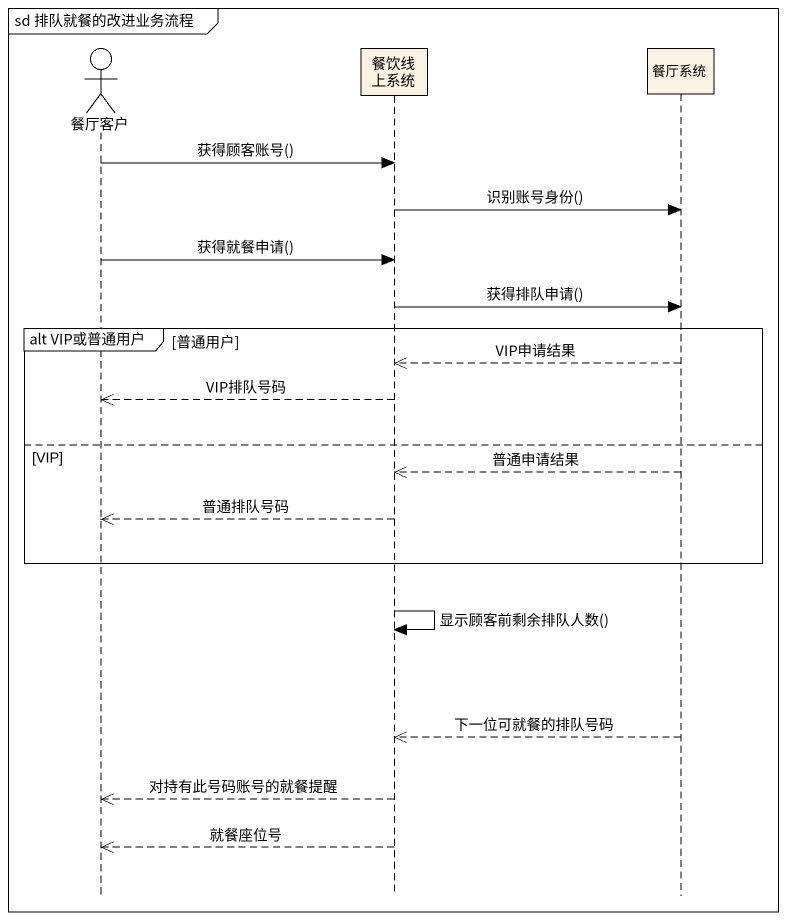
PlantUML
@startuml
mainframe sd 排队就餐的改进业务流程
hide footbox
actor 餐厅客户
participant 餐饮线上系统
participant 餐厅系统

餐厅客户 -> 餐饮线上系统 : 获得顾客账号()
餐饮线上系统 -> 餐厅系统 : 识别账号身份()
餐厅客户 -> 餐饮线上系统 : 获得就餐申请()
餐饮线上系统 -> 餐厅系统 : 获得排队申请()
group alt VIP或普通用户 [普通用户]
  餐厅系统 -->> 餐饮线上系统 : VIP申请结果
  餐饮线上系统 -->> 餐厅客户 : VIP排队号码
else VIP
  餐厅系统 -->> 餐饮线上系统 : 普通申请结果
  餐饮线上系统 -->> 餐厅客户 : 普通排队号码
end
餐饮线上系统 -> 餐饮线上系统 : 显示顾客前剩余排队人数()
餐厅系统 -->> 餐饮线上系统 : 下一位可就餐的排队号码
餐饮线上系统 -->> 餐厅客户 : 对持有此号码账号的就餐提醒
餐饮线上系统 -->> 餐厅客户 : 就餐座位号
@enduml
